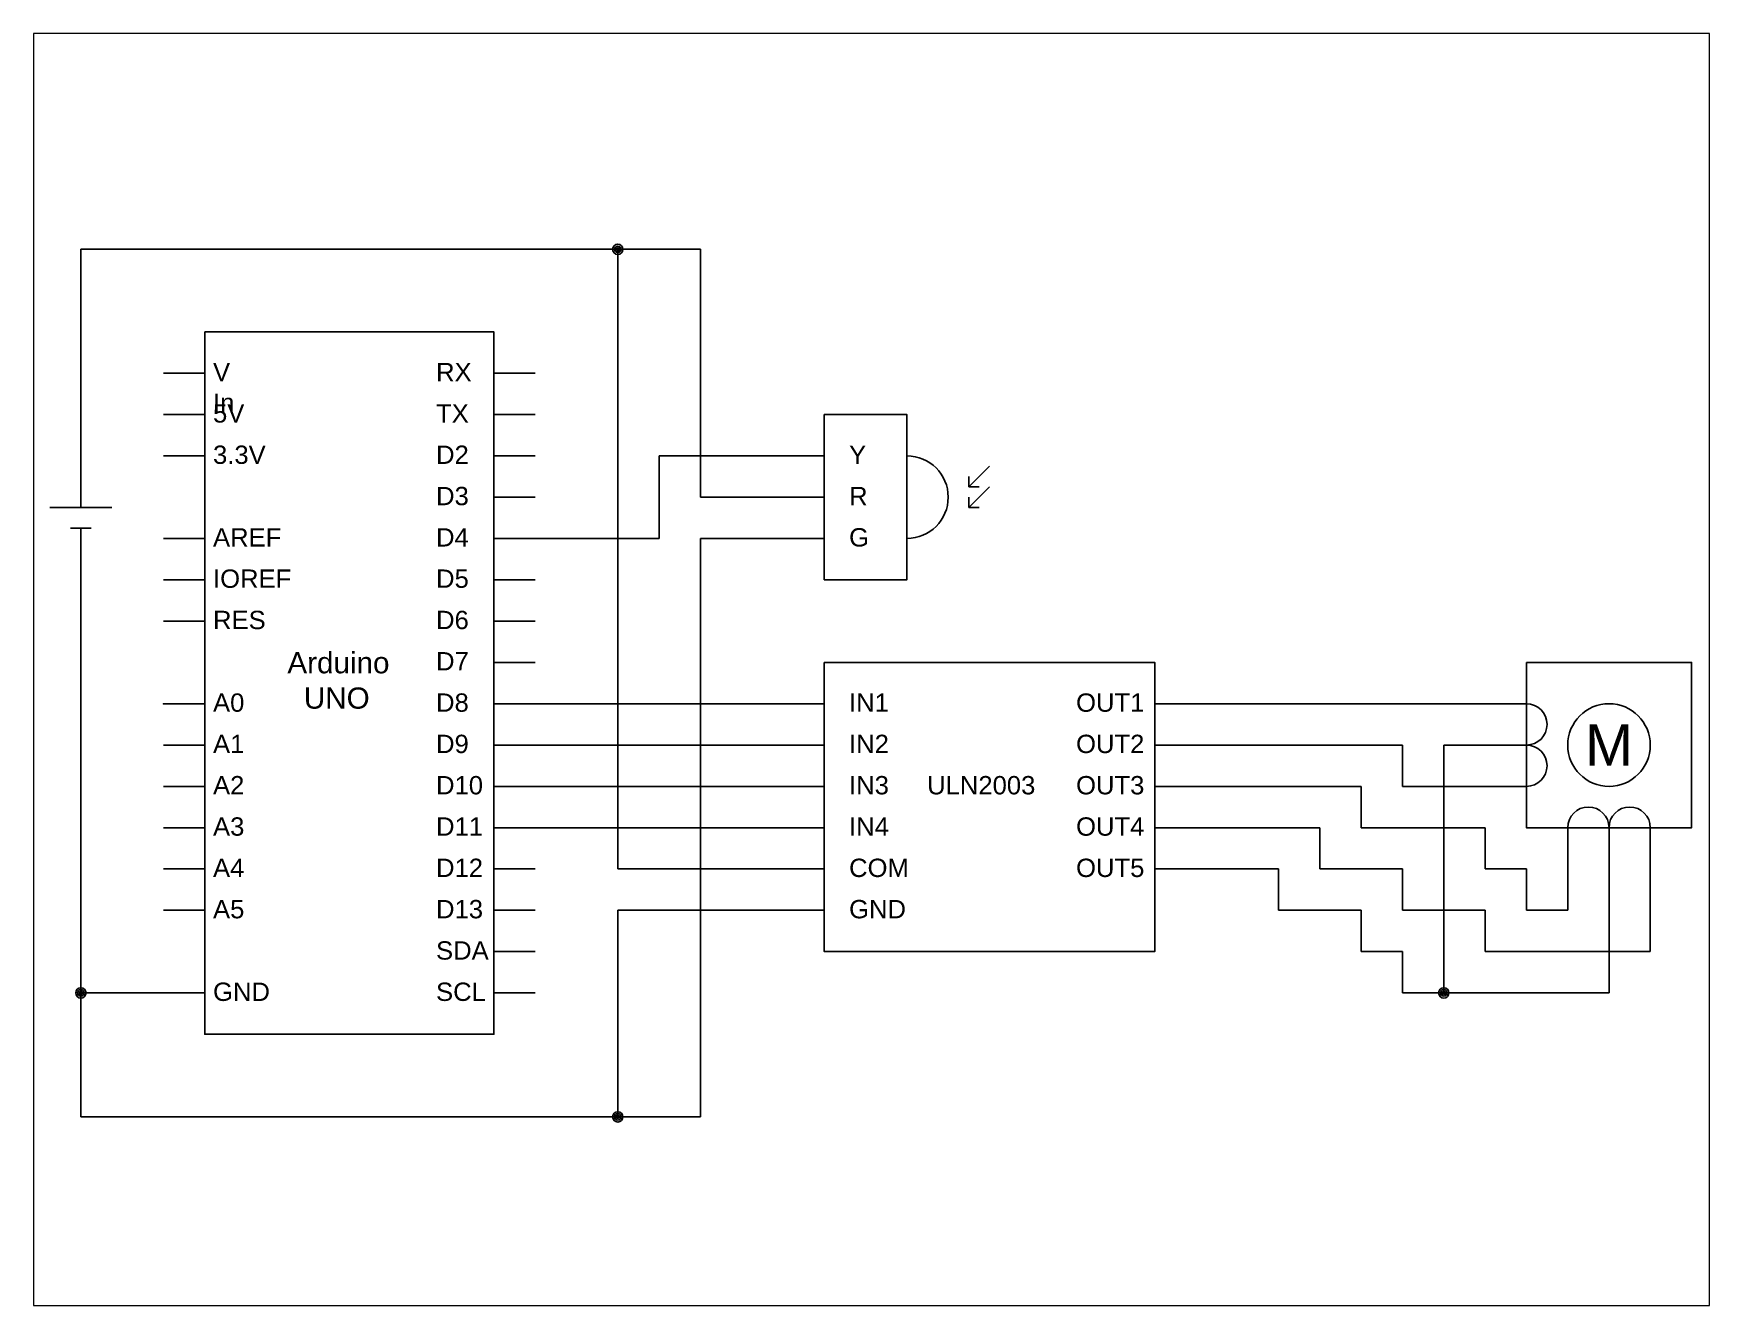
# Paper-space layout 'Layout1' of a CAD drawing. Header units: millimetres. Extents: x 0 to 257, y 0 to 195.
# The model-space entities are those that its viewports show. They can reach past a viewport. Long polylines and large blocks are cut down to what shows.
import ezdxf

# ---------------------------------------------------------------- set-up
doc = ezdxf.new("R2010")
doc.units = ezdxf.units.MM
doc.layers.add('SYMS', color=7, linetype='Continuous')
doc.layers.add('WIRES', color=7, linetype='Continuous')
doc.styles.get("Standard").update_dxf_attribs({"font": 'arial.ttf'})

# ---------------------------------------------------------------- blocks, each defined once
blk = doc.blocks.new('WDDOT')
for radius in [0.03, 0.0187, 0.00929]:
    blk.add_circle((0, 0), radius)

msp = doc.modelspace()

# ---------------------------------------------------------------- linework, layer by layer
msp.add_lwpolyline([(1630, 240), (1700, 240), (1700, 70), (1630, 70)], close=True)
at = {"layer": 'SYMS'}
for p, q in [((1600, 260), (1600, 197.5)), ((1730, 260), (1730, 110)), ((1750, 260), (1730, 260)), ((1750, 200), (1750, 260)), ((1770, 210), (1740, 210)), ((1740, 210), (1740, 190)), ((1780, 210), (1770, 210)), ((1820, 207.5), (1815, 202.5)), ((1815, 205), (1815, 202.5)), ((1750, 200), (1770, 200)), ((1770, 200), (1780, 200)), ((1820, 202.5), (1815, 197.5)), ((1815, 202.5), (1817.5, 202.5)), ((1815, 200), (1815, 197.5)), ((1592.5, 197.5), (1607.5, 197.5)), ((1815, 197.5), (1817.5, 197.5)), ((1602.5, 192.5), (1597.5, 192.5)), ((1600, 192.5), (1600, 80)), ((1740, 190), (1710, 190)), ((1770, 190), (1750, 190)), ((1750, 190), (1750, 50)), ((1780, 190), (1770, 190)), ((1770, 150), (1710, 150)), ((1770, 150), (1780, 150)), ((1860, 150), (1870, 150)), ((1950, 150), (1870, 150)), ((1770, 140), (1710, 140)), ((1770, 140), (1780, 140)), ((1860, 140), (1870, 140)), ((1920, 140), (1870, 140)), ((1920, 130), (1920, 140)), ((1950, 140), (1930, 140)), ((1930, 140), (1930, 80)), ((1770, 130), (1710, 130)), ((1770, 130), (1780, 130)), ((1860, 130), (1870, 130)), ((1910, 130), (1870, 130)), ((1910, 120), (1910, 130)), ((1920, 130), (1950, 130)), ((1770, 120), (1710, 120)), ((1770, 120), (1780, 120)), ((1860, 120), (1870, 120)), ((1900, 120), (1870, 120)), ((1900, 110), (1900, 120)), ((1940, 120), (1910, 120)), ((1940, 110), (1940, 120)), ((1960, 100), (1960, 120)), ((1970, 80), (1970, 120)), ((1980, 100), (1980, 120)), ((1770, 110), (1730, 110)), ((1770, 110), (1780, 110)), ((1860, 110), (1870, 110)), ((1890, 110), (1870, 110)), ((1890, 100), (1890, 110)), ((1920, 110), (1900, 110)), ((1920, 100), (1920, 110)), ((1950, 110), (1940, 110)), ((1950, 100), (1950, 110)), ((1770, 100), (1730, 100)), ((1730, 50), (1730, 100)), ((1770, 100), (1780, 100)), ((1910, 100), (1890, 100)), ((1910, 90), (1910, 100)), ((1940, 100), (1920, 100)), ((1940, 90), (1940, 100)), ((1960, 100), (1950, 100)), ((1980, 100), (1980, 90)), ((1920, 90), (1910, 90)), ((1920, 80), (1920, 90)), ((1980, 90), (1940, 90)), ((1600, 80), (1600, 50)), ((1970, 80), (1920, 80)), ((1750, 50), (1730, 50))]:
    msp.add_line(p, q, dxfattribs=at)
for points in [[(1780, 220), (1800, 220), (1800, 180), (1780, 180)], [(1780, 160), (1860, 160), (1860, 90), (1780, 90)], [(1950, 160), (1990, 160), (1990, 120), (1950, 120)]]:
    msp.add_lwpolyline(points, close=True, dxfattribs=at)
msp.add_circle((1970, 140), 10, dxfattribs=at)
for centre, radius, start, end in [((1800, 200), 10, 270, 90), ((1950, 145), 5, 270, 90), ((1950, 135), 5, 270, 90), ((1965, 120), 5, 0, 180), ((1975, 120), 5, 0, 180)]:
    msp.add_arc(centre, radius, start, end, dxfattribs=at)
at = {"layer": 'WIRES'}
for p, q in [((1730, 260), (1600, 260)), ((1620, 230), (1630, 230)), ((1700, 230), (1710, 230)), ((1620, 220), (1630, 220)), ((1700, 220), (1710, 220)), ((1620, 210), (1630, 210)), ((1700, 210), (1710, 210)), ((1700, 200), (1710, 200)), ((1620, 190), (1630, 190)), ((1700, 190), (1710, 190)), ((1620, 180), (1630, 180)), ((1700, 180), (1710, 180)), ((1620, 170), (1630, 170)), ((1700, 170), (1710, 170)), ((1700, 160), (1710, 160)), ((1620, 150), (1630, 150)), ((1700, 150), (1710, 150)), ((1620, 140), (1630, 140)), ((1700, 140), (1710, 140)), ((1620, 130), (1630, 130)), ((1700, 130), (1710, 130)), ((1620, 120), (1630, 120)), ((1700, 120), (1710, 120)), ((1620, 110), (1630, 110)), ((1700, 110), (1710, 110)), ((1620, 100), (1630, 100)), ((1700, 100), (1710, 100)), ((1700, 90), (1710, 90)), ((1620, 80), (1600, 80)), ((1620, 80), (1630, 80)), ((1700, 80), (1710, 80)), ((1600, 50), (1730, 50))]:
    msp.add_line(p, q, dxfattribs=at)

# ---------------------------------------------------------------- block references
at = {"layer": 'SYMS', "xscale": 41.66666666666509, "yscale": 41.66666666666509, "zscale": 41.66666666666509}
for p in [(1730, 260), (1600, 80), (1930, 80), (1730, 50)]:
    msp.add_blockref('WDDOT', p, dxfattribs=at)
at = {"layer": 'SYMS'}
for p in [(1620, 150), (1710, 140)]:
    msp.add_blockref('WDDOT', p, dxfattribs=at)

# ---------------------------------------------------------------- texts
at = {"attachment_point": 1}
for s, width, gutter_width, heights, insert, char_height in [('V In', 10.1612, 22.2, [4.24], (1632, 232.5), 4.439), ('RX', 10.1612, 22.2, [4.24], (1686, 232.5), 4.439), ('5V', 10.1612, 22.2, [4.24], (1632, 222.5), 4.439), ('TX', 10.1612, 22.2, [4.24], (1686, 222.5), 4.439), ('3.3V', 10.1612, 22.2, [4.24], (1632, 212.5), 4.439), ('D2', 10.1612, 22.2, [4.24], (1686, 212.5), 4.439), ('Y', 10.1612, 22.2, [4.24], (1786, 212.5), 4.44), ('D3', 10.1612, 22.2, [4.24], (1686, 202.5), 4.439), ('R', 10.1612, 22.2, [4.24], (1786, 202.5), 4.44), ('AREF', 10.1612, 22.2, [4.24], (1632, 192.5), 4.439), ('D4', 10.1612, 22.2, [4.24], (1686, 192.5), 4.439), ('G', 10.1612, 22.2, [4.24], (1786, 192.5), 4.44), ('IOREF', 10.1612, 22.2, [4.24], (1632, 182.5), 4.439), ('D5', 10.1612, 22.2, [4.24], (1686, 182.5), 4.439), ('RES', 10.1612, 22.2, [4.24], (1632, 172.5), 4.439), ('D6', 10.1612, 22.2, [4.24], (1686, 172.5), 4.439), ('Arduino\\P  UNO', 71.7694, 25.68, [0], (1650, 162.5), 5.135), ('D7', 10.1612, 22.2, [4.24], (1686, 162.5), 4.439), ('A0', 10.1612, 22.2, [4.24], (1632, 152.5), 4.439), ('D8', 10.1612, 22.2, [4.24], (1686, 152.5), 4.439), ('IN1', 10.1612, 22.2, [4.24], (1786, 152.5), 4.439), ('\\pxqr;OUT1', 20, 22.2, [4.24], (1837.5, 152.5), 4.439), ('A1', 10.1612, 22.2, [4.24], (1632, 142.5), 4.439), ('D9', 10.1612, 22.2, [4.24], (1686, 142.5), 4.439), ('IN2', 10.1612, 22.2, [4.24], (1786, 142.5), 4.439), ('\\pxqr;OUT2', 20, 22.2, [4.24], (1837.5, 142.5), 4.439), ('A2', 10.1612, 22.2, [4.24], (1632, 132.5), 4.439), ('D10', 9.8474, 22.2, [4.24], (1686, 132.5), 4.439), ('IN3', 10.1612, 22.2, [4.24], (1786, 132.5), 4.439), ('\\pxqc;ULN2003', 24, 22.2, [4.24], (1806, 132.5), 4.4393), ('\\pxqr;OUT3', 20, 22.2, [4.24], (1837.5, 132.5), 4.439), ('A3', 10.1612, 22.2, [4.24], (1632, 122.5), 4.439), ('D11', 9.8474, 22.2, [4.24], (1686, 122.5), 4.439), ('IN4', 10.1612, 22.2, [4.24], (1786, 122.5), 4.439), ('\\pxqr;OUT4', 20, 22.2, [4.24], (1837.5, 122.5), 4.439), ('A4', 10.1612, 22.2, [4.24], (1632, 112.5), 4.439), ('D12', 10.1612, 22.2, [4.24], (1686, 112.5), 4.439), ('COM', 10.1612, 22.2, [4.24], (1786, 112.5), 4.439), ('\\pxqr;OUT5', 20, 22.2, [4.24], (1837.5, 112.5), 4.439), ('A5', 10.1612, 22.2, [4.24], (1632, 102.5), 4.439), ('D13', 10.1612, 22.2, [4.24], (1686, 102.5), 4.439), ('GND', 10.1612, 22.2, [4.24], (1786, 102.5), 4.439), ('SDA', 10.1612, 22.2, [4.24], (1686, 92.5), 4.439), ('GND', 10.1612, 22.2, [4.24], (1632, 82.5), 4.439), ('SCL', 10.1612, 22.2, [4.24], (1686, 82.5), 4.439)]:
    msp.add_mtext_dynamic_manual_height_columns(s, width=width, gutter_width=gutter_width, heights=heights, dxfattribs=dict(at, insert=insert, char_height=char_height))
at = {"layer": 'SYMS', "insert": (1965, 145), "char_height": 10, "attachment_point": 1}
msp.add_mtext_dynamic_manual_height_columns('\\pxqc;M', width=10, gutter_width=12.5, heights=[10], dxfattribs=at)

psp = doc.layouts.get("Layout1")

# ---------------------------------------------------------------- viewports
at = {"layer": 'SYMS', "view_target_point": (215.08, 156.17)}
psp.add_viewport(center=(128.5, 97.5), size=(257, 195), view_center_point=(1576.35, 2.12), view_height=307.8962, dxfattribs=at)

doc.saveas('drawing.dxf')
